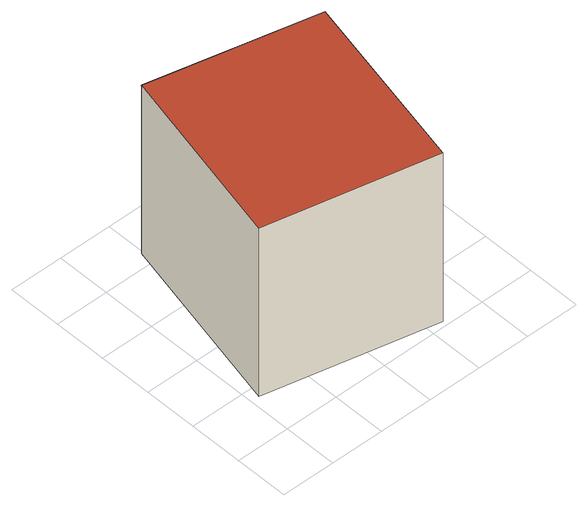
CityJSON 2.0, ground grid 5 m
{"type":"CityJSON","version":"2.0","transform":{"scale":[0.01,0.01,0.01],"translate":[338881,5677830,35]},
"CityObjects":{
"building1":{"type":"Building","geometry":[{"type":"MultiSurface","lod":"2","boundaries":[[[0,1,2,3]],[[4,5,6,1,0]],[[7,8,6,5]],[[3,2,8,7]],[[5,0,3,7]],[[1,6,8,2]]],"semantics":{"surfaces":[{"type":"WallSurface"},{"type":"RoofSurface"},{"type":"GroundSurface"}],"values":[0,0,0,0,1,2]}}]}
},
"vertices":[
[483,2127,1802],[483,2127,34],[83,400,34],[83,400,1802],[478,2127,1802],[2029,1769,1802],[2029,1769,34],[1645,50,1802],[1645,50,34]
]}
